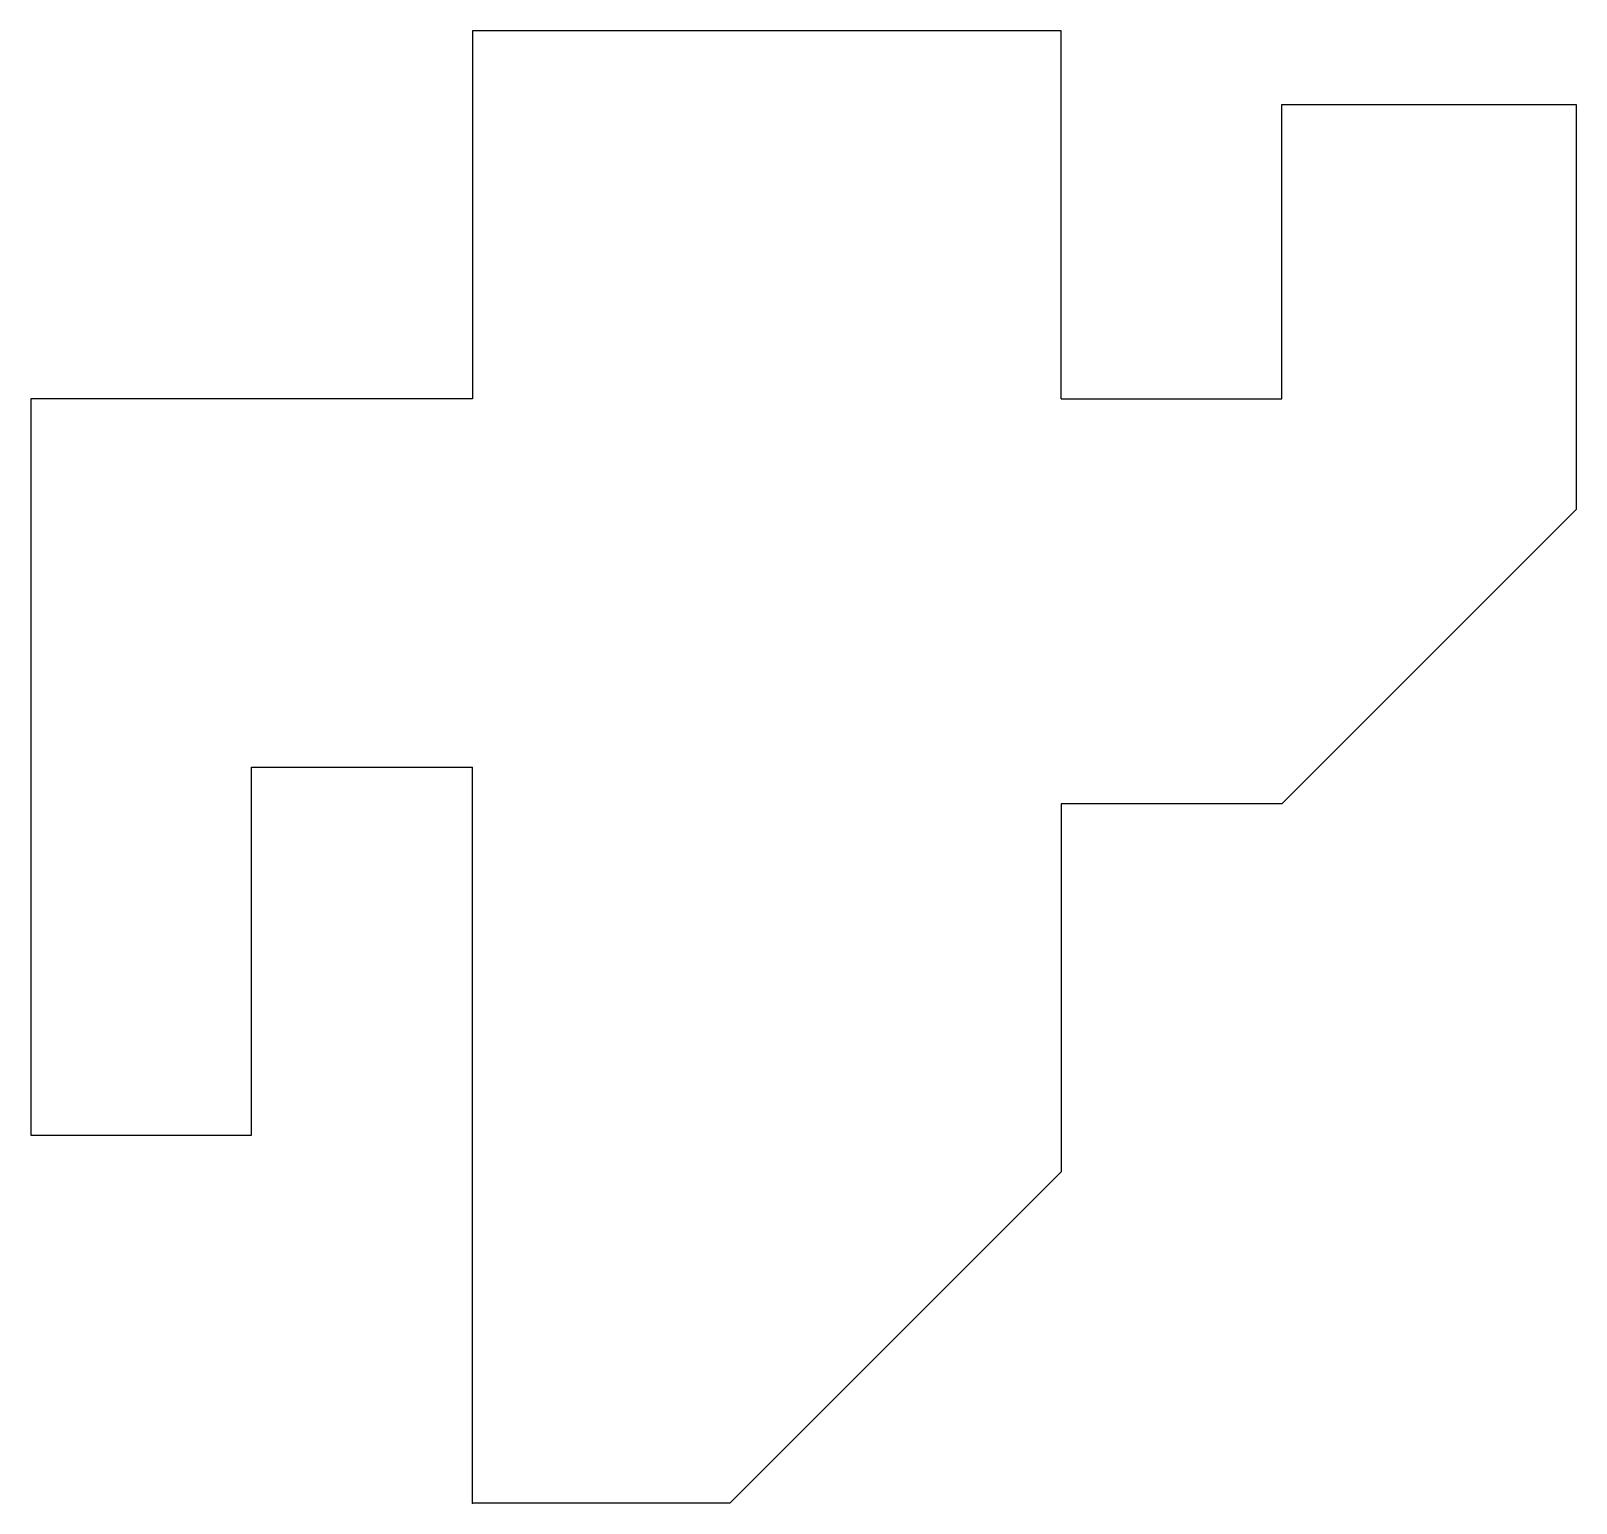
# Model space of a CAD drawing. Header units: millimetres. Extents: x -3 to 7.5, y 0 to 10.
import ezdxf

# ---------------------------------------------------------------- set-up
doc = ezdxf.new("R2010")
doc.units = ezdxf.units.MM
doc.layers.get('0').update_dxf_attribs({"linetype": 'CONTINUOUS'})

msp = doc.modelspace()

# ---------------------------------------------------------------- linework, layer by layer
for p, q in [((4, 10), (0, 10)), ((0, 10), (0, 7.5)), ((4, 7.5), (4, 10)), ((5.5, 7.5), (5.5, 9.5)), ((5.5, 9.5), (7.5, 9.5)), ((7.5, 9.5), (7.5, 6.75)), ((0, 7.5), (-3, 7.5)), ((-3, 7.5), (-3, 2.5)), ((4, 7.5), (5.5, 7.5)), ((5.5, 4.75), (7.5, 6.75)), ((-1.5, 2.5), (-1.5, 5)), ((-1.5, 5), (0, 5)), ((0, 0), (0, 5)), ((5.5, 4.75), (4, 4.75)), ((4, 4.75), (4, 2.25)), ((-3, 2.5), (-1.5, 2.5)), ((4, 2.25), (1.75, 0)), ((1.75, 0), (0, 0))]:
    msp.add_line(p, q)
msp.add_point((0, 0))

doc.saveas('drawing.dxf')
